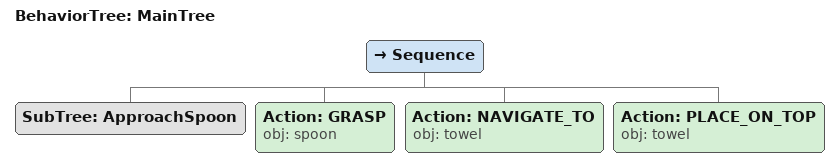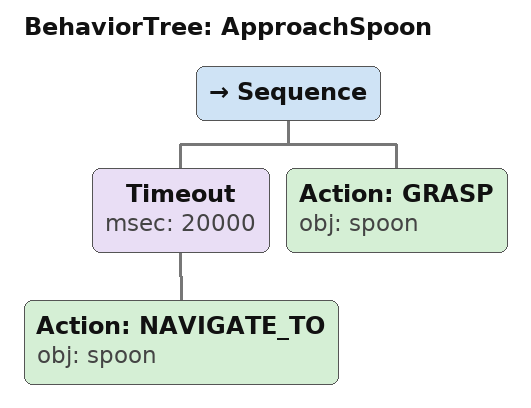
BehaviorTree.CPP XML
<root main_tree_to_execute="MainTree">
  <BehaviorTree ID="MainTree">
    <Sequence>
      <!-- Execute subtree ApproachSpoon -->
      <SubTree ID="ApproachSpoon" />
      <!-- Grasp spoon -->
      <Action ID="GRASP" obj="spoon" />
      <!-- Navigate to towel -->
      <Action ID="NAVIGATE_TO" obj="towel" />
      <!-- Place on towel -->
      <Action ID="PLACE_ON_TOP" obj="towel" />
    </Sequence>
  </BehaviorTree>
  <!-- Subtree definition ApproachSpoon -->
  <BehaviorTree ID="ApproachSpoon">
    <Sequence>
      <!-- Timeout: NAVIGATE_TO spoon within 20s -->
      <Timeout msec="20000">
        <!-- Navigate to spoon -->
        <Action ID="NAVIGATE_TO" obj="spoon" />
      </Timeout>
      <!-- Grasp spoon -->
      <Action ID="GRASP" obj="spoon" />
    </Sequence>
  </BehaviorTree>
</root>
